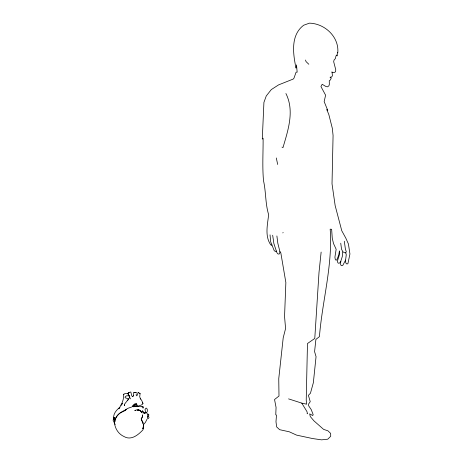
<?xml version="1.0" encoding="UTF-8"?>
<svg xmlns="http://www.w3.org/2000/svg" width="463" height="463" viewBox="0 0 463 463"><rect width="100%" height="100%" fill="white"/><g stroke="black" fill="none" stroke-linecap="round" stroke-linejoin="round"><path stroke-width="0.69" d="M332.075 72.13L332.411 75.822L331.525 77.072L330.038 77.217M128.564 393.712L125.091 393.562L123.604 394.273C123.945 399.557 121.948 404.344 118.875 408.482M114.535 419.733L114.72 417.435C113.232 425.167 116.769 433.299 124.078 436.574C131.22 440.788 138.333 434.832 143.061 429.728L143.536 425.578L142.818 428.703M136.284 393.816L136.157 395.089L136.898 395.848L138.153 392.514L140.115 393.486L139.699 396.681L140.509 399.042L140.254 398.562L141.643 400.292L142.963 403.395L142.5 404.257L141.261 405.044L138.206 406.068L135.364 404.066L136.544 403.927L136.487 404.512L135.989 403.261M321.137 252.075L319.007 272.423L314.782 338.441L307.473 343.546L306.222 400.113L306.651 404.176L301.789 403.134L288.559 398.875M276.891 235.956L277.823 243.266L279.907 251.594L279.733 253.093L279.039 254.152L277.632 253.776L276.758 252.335L273.853 243.469L272.672 235.216M330.414 77.182L331.19 78.276L330.345 79.983L329.262 80.834L329.338 84.353L328.886 85.863L327.451 86.836L325.911 86.506L322.167 84.289L320.946 86.558L325.605 95.199L324.152 101.588L327.775 110.483L326.78 109.563L328.828 114.54L332.336 128.373L333.076 135.497L332.017 183.782L335.154 205.595L341.769 230.748L345.745 237.982L348.425 243.96L349.935 253.979L347.945 263.522L346.984 264.078L345.751 262.891L345.595 260.096L346.266 254.714L345.774 252.873L346.301 251.548L345.45 249.447L344.298 241.235M133.813 392.526L136.238 392.636L133.813 392.526L133.373 395.987L133.738 395.541L132.678 396.565M113.834 417.776L113.412 419.889L113.748 418.083M124.686 404.917L124.553 405.675L124.669 404.008L129.721 397.509L129.704 396.502L129.038 395.28L128.494 395.506L128.008 393.405L128.552 395.495L129.704 396.502L129.009 395.83L126.648 395.784L125.218 396.641L125.045 397.694L128.5 398.944L127.649 400.524M345.595 260.096L342.811 265.363L341.671 265.693L340.739 264.992C339.512 260.571 343.911 256.577 342.273 252.022M142.963 428.669C144.913 425.399 142.315 422.013 141.203 418.934L142.32 416.874L142.697 414.854L142.077 417.817L141.203 418.934L142.951 423.107L142.569 421.573L142.766 422.974M276.342 251.062L276.006 251.646L274.275 250.79L270.699 241.906L270.027 234.851M340.809 261.439L340.021 262.66L338.939 263.32L337.938 262.891L337.377 261.416C338.129 257.897 340.131 254.685 339.414 250.9L338.731 255.154L336.763 259.98L335.901 260.148L335.258 259.297L334.917 257.196L336.155 249.256L333.534 243.59L332.26 238.306L331.647 229.301L330.171 229.173C332.816 265.415 322.277 300.736 319.424 336.642L315.899 339.408L314.585 351.643L316.055 356.649L313.347 382.722L310.436 393.261L308.387 395.309L310.239 401.681L308.595 404.043L308.642 405.779L311.246 409.628L313.162 414.611L312.768 415.531L309.643 413.858L310.285 416.538L313.931 420.844L323.596 429.375L327.908 430.804L330.663 433.409L330.709 436.262L327.781 439.184L321.588 439.85L312.577 438.548L296.598 435.127L289.306 431.8L279.629 429.687L276.642 426.903L275.983 421.729L276.486 415.016L275.757 414.86L276.07 407.469L274.547 399.523L278.992 396.033L278.755 378.682L283.206 337.811L285.578 328.545L284.554 316.518L285.862 282.534L280.815 252.839L279.907 251.594M147.031 419.212L145.353 422.499L143.235 424.837M282.818 232.906L283.153 232.484M132.754 406.566L132.516 406.387L134.617 404.014L132.516 406.387L135.607 404.083M118.742 408.817L119.923 407.295C116.288 410.004 112.937 414.101 113.678 418.934L113.065 420.225L115.177 424.53M125.23 410.259L127.377 408.493L131.724 406.994M271.931 244.968L271.521 245.315L270.728 244.817C264.628 236.095 267.568 224.491 268.644 214.647C265.264 203.749 266.057 191.873 263.511 180.692C262.232 166.506 263.21 152.408 263.106 138.217L262.289 139.108L263.922 102.364L266.26 95.963L271.306 89.579L278.581 84.891L293.172 79.08L293.953 78.206L296.1 72.135L297.165 72.159L296.505 64.878L296.019 68.102C293.027 53.789 290.376 35.2 303.687 25.222L309.463 23.15C324.771 23.532 339.281 36.913 337.787 52.828L337.434 52.29L337.128 55.89L336.67 55.028L335.982 55.948L335.386 58.569L334.078 59.97L333.667 61.66L335.733 69.658L335.646 71.516L334.807 72.326L333.279 72.494L331.74 72.025M140.115 393.486L139.467 393.625M125.323 410.293L126.33 409.506C121.127 411.821 115.333 415.276 114.645 421.527C115.657 417.256 118.401 413.065 122.764 411.705M123.314 411.457L124.819 410.693M135.381 410.276L134.791 410.536C137.146 409.003 141.203 410.068 142.164 412.915L140.393 411.127M137.164 410.23L138.101 409.848L139.247 410.085L137.754 410.149M132.516 406.387L135.289 405.53L136.377 405.733L137.355 406.74M143.999 413.019L146.621 412.77L147.338 411.347L147.408 409.859L146.788 408.412L146.1 408.059L145.046 409.373L145.382 411.514L146.065 412.764L143.981 413.146L142.454 410.86L143.981 413.146L144.838 413.164M138.292 406.502L133.39 406.705L138.292 406.502L134.623 406.67L137.604 406.664L136.683 406.508M136.382 406.526L133.39 406.705M307.033 413.725L307.473 413.714L306.975 411.636L301.789 403.134M129.079 392.757L128.187 392.728L130.821 391.976L131.799 395.911L132.754 396.583M138.946 406.514L140.949 406.717M345.774 252.873L344.246 252.642L342.765 251.629L341.526 249.163L340.745 243.185M146.921 413.598L147.824 413.974M123.604 394.273L123.974 394.459M281.996 147.078L282.98 147.604C288.05 130.207 294.7 111.033 285.914 93.509M308.821 64.264L306.055 61.608L305.493 60.022M135.937 404.106L137.077 404.946M129.721 397.509L130.549 398.886M142.529 402.555L142.963 403.395M138.153 392.514L138.246 392.838M114.702 420.381L115.044 421.671M276.307 157.97L277.678 164.458M141.782 406.352L142.546 407.787L143.27 408.03L143.657 407.376L143.235 406.763L141.782 406.352M147.645 416.81L147.321 417.672L147.593 418.494L148.582 418.425L149.028 417.441L148.426 416.538L147.645 416.81M148.843 414.964L148.461 416.005L147.709 416.179L147.547 414.501L148.415 414.136L148.843 414.964M121.688 404.349L120.988 405.194L122.435 403.528L121.688 404.349M139.728 410.345L139.079 410.27L140.405 410.6L139.728 410.345"/></g></svg>
